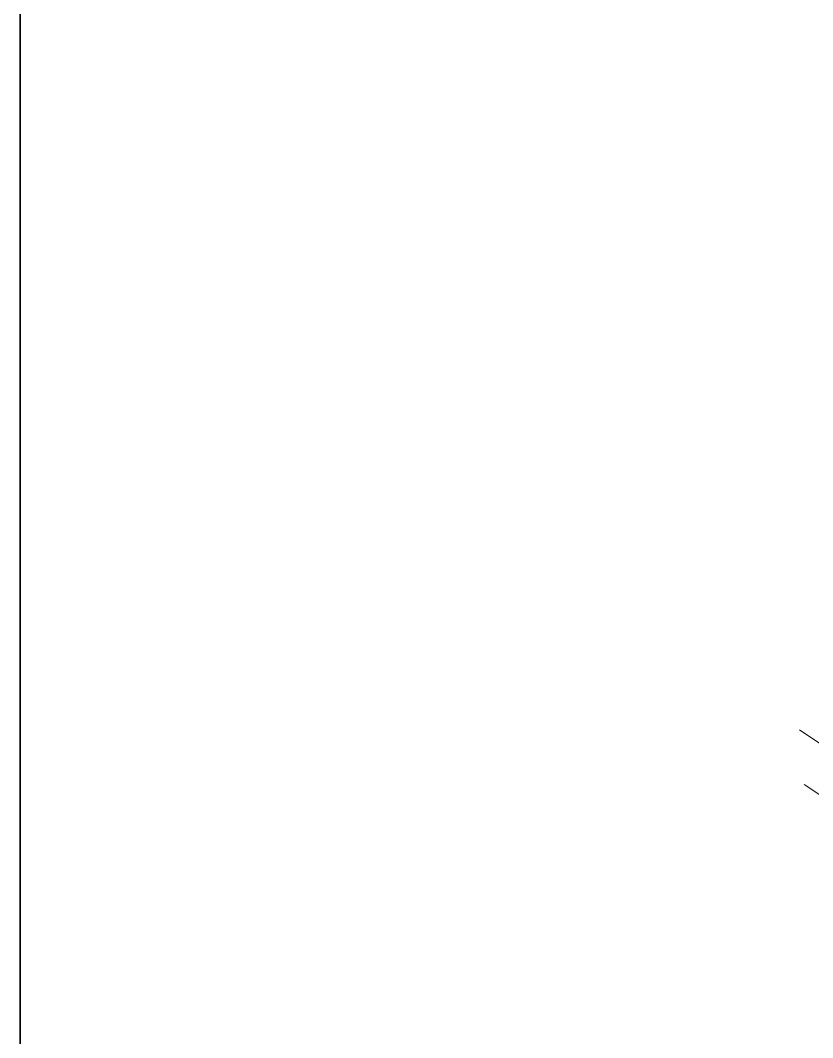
# Model space of a CAD drawing. Header units: inches. Extents: x -9 to 49, y -7 to 10.3.
# Drawn here: x 36.312 to 37.667, y 1.203 to 2.943 of the extents above; entities that cross this region are included whole.
import ezdxf

# ---------------------------------------------------------------- set-up
doc = ezdxf.new("R2010")
doc.units = ezdxf.units.IN
doc.header["$MEASUREMENT"] = 0
doc.layers.add('A-Anno-Titl-Otln', color=7, linetype='Continuous')
doc.layers.add('A-LINE-LIGHT', color=7, linetype='Continuous')

# ---------------------------------------------------------------- blocks, each defined once
blk = doc.blocks.new('block 438')
at = {"layer": 'A-LINE-LIGHT', "color": 7, "lineweight": 5}
blk.add_lwpolyline([(37.6521, 1.6358), (38.2001, 1.2706)], dxfattribs=at)
blk = doc.blocks.new('block 439')
at = {"layer": 'A-LINE-LIGHT', "color": 7, "lineweight": 5}
blk.add_lwpolyline([(38.1857, 1.3661), (37.6444, 1.7294)], dxfattribs=at)
blk = doc.blocks.new('block 679')
at = {"color": 7, "lineweight": 35}
blk.add_lwpolyline([(36.3117, 0.4805), (36.3117, 9.152), (43.5787, 9.152), (43.5787, 0.4805), (36.3117, 0.4805)], dxfattribs=at)
blk = doc.blocks.new('block 869')
at = {"layer": 'A-Anno-Titl-Otln', "color": 7, "lineweight": 35}
blk.add_lwpolyline([(36.3117, -0.5373), (36.3117, 9.152)], dxfattribs=at)

msp = doc.modelspace()

# ---------------------------------------------------------------- block references
msp.add_blockref('block 679', (0, 0))
at = {"layer": 'A-Anno-Titl-Otln'}
msp.add_blockref('block 869', (0, 0), dxfattribs=at)
at = {"layer": 'A-LINE-LIGHT'}
for name in ['block 439', 'block 438']:
    msp.add_blockref(name, (0, 0), dxfattribs=at)

doc.saveas('drawing.dxf')
